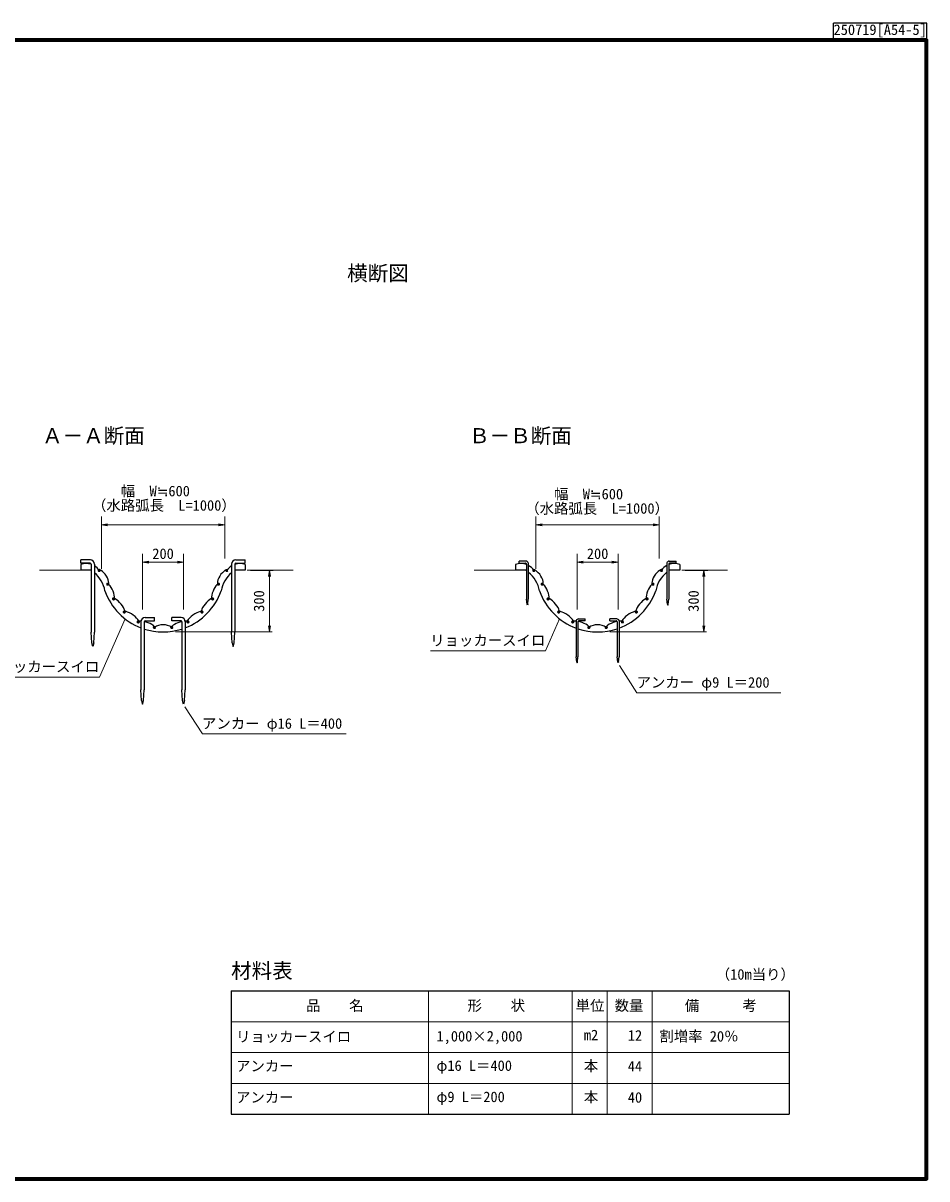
# Model space of a CAD drawing. Units: millimetres, scale not verified. Extents: x 200 to 8201, y 200 to 5823.
# Drawn here: x 3803 to 8201, y 200 to 5823 of the extents above; entities that cross this region are included whole.
import ezdxf
from ezdxf.enums import TextEntityAlignment as Align

# ---------------------------------------------------------------- set-up
doc = ezdxf.new("R2010")
doc.units = ezdxf.units.MM
doc.header["$LTSCALE"] = 20
for name, color, linetype, lineweight in [('C-DOC', 3, 'Continuous', 25), ('C-MTR-FRAM', 5, 'Continuous', 25), ('C-MTR-LINE', 5, 'Continuous', 13), ('C-STR', 7, 'Continuous', 25), ('C-STR-DIM', 1, 'Continuous', 13), ('C-STR-HTXT', 1, 'Continuous', 13), ('C-TTL', 7, 'Continuous', 25), ('C-TTL-FRAM', 6, 'Continuous', 50)]:
    doc.layers.add(name, color=color, linetype=linetype, lineweight=lineweight)
for name, color, linetype in [('C-MTR', 5, 'Continuous'), ('C-MTR-TXT', 5, 'Continuous'), ('C-TTL-TXT', 7, 'Continuous')]:
    doc.layers.add(name, color=color, linetype=linetype)
doc.styles.add('ＭＳ ゴシック', font='')
doc.styles.get('ＭＳ ゴシック').set_extended_font_data('MS Gothic')

msp = doc.modelspace()

# ---------------------------------------------------------------- linework, layer by layer
at = {"layer": 'C-DOC'}
msp.add_line((7746.27, 5747.92), (7746.27, 5822.92), dxfattribs=at)
msp.add_lwpolyline([(7746.27, 5747.92), (8201.27, 5747.92), (8201.27, 5822.92), (7746.27, 5822.92)], dxfattribs=at)
at = {"layer": 'C-MTR-FRAM'}
for p, q in [((4814.98, 1114.1), (7531.16, 1114.1)), ((4814.98, 1114.1), (4814.98, 514.1)), ((7531.16, 1114.1), (7531.16, 514.1)), ((4814.98, 514.1), (7531.16, 514.1))]:
    msp.add_line(p, q, dxfattribs=at)
at = {"layer": 'C-MTR-LINE'}
for p, q in [((5774.98, 1114.1), (5774.98, 514.1)), ((6474.98, 1114.1), (6474.98, 514.1)), ((6644.98, 1114.1), (6644.98, 514.1)), ((6864.98, 1114.1), (6864.98, 514.1)), ((4814.98, 964.1), (7531.16, 964.1)), ((4814.98, 814.1), (7531.16, 814.1)), ((4814.98, 664.1), (7531.16, 664.1))]:
    msp.add_line(p, q, dxfattribs=at)
at = {"layer": 'C-STR'}
for p, q in [((4130.02, 3211.7), (4084.1, 3211.7)), ((4084.1, 3195.7), (4084.1, 3211.7)), ((4837.59, 3211.7), (4883.51, 3211.7)), ((4883.51, 3195.7), (4883.51, 3211.7)), ((6249.91, 3205.31), (6216.97, 3205.31)), ((6216.97, 3195.7), (6216.97, 3205.31)), ((6947.35, 3205.31), (6980.3, 3205.31)), ((6980.3, 3195.7), (6980.3, 3205.31)), ((4129.55, 3195.7), (4084.1, 3195.7)), ((4134.1, 3190.72), (4134.1, 2860)), ((4134.1, 3185.01), (4134.1, 3022.15)), ((4150.1, 3190.72), (4150.1, 3022.15)), ((4150.1, 3190.72), (4150.1, 2860)), ((4150.1, 3190.72), (4150.1, 2990.72)), ((4817.51, 3190.72), (4817.51, 3022.15)), ((4817.51, 3190.72), (4817.51, 2860)), ((4817.51, 3190.72), (4817.51, 2990.72)), ((4833.51, 3190.72), (4833.51, 2860)), ((4833.51, 3185.01), (4833.51, 3022.15)), ((4838.06, 3195.7), (4883.51, 3195.7)), ((6216.97, 3195.7), (6247.03, 3195.7)), ((6252.43, 3190.72), (6252.43, 3020.72)), ((6261.43, 3196.43), (6261.43, 3020.72)), ((6935.83, 3196.43), (6935.83, 3020.72)), ((6944.83, 3190.72), (6944.83, 3020.72)), ((6980.3, 3195.7), (6950.24, 3195.7)), ((6255.43, 2995.72), (6252.43, 3020.72)), ((6255.43, 2995.72), (6252.43, 3020.72)), ((6256.93, 2990.72), (6255.43, 2995.72)), ((6256.93, 2990.72), (6255.43, 2995.72)), ((6258.43, 2995.72), (6256.93, 2990.72)), ((6258.43, 2995.72), (6256.93, 2990.72)), ((6258.43, 2995.72), (6261.43, 3020.72)), ((6258.43, 2995.72), (6261.43, 3020.72)), ((6938.83, 2995.72), (6935.83, 3020.72)), ((6938.83, 2995.72), (6935.83, 3020.72)), ((6938.83, 2995.72), (6940.33, 2990.72)), ((6938.83, 2995.72), (6940.33, 2990.72)), ((6940.33, 2990.72), (6941.83, 2995.72)), ((6940.33, 2990.72), (6941.83, 2995.72)), ((6941.83, 2995.72), (6944.83, 3020.72)), ((6941.83, 2995.72), (6944.83, 3020.72)), ((4395.89, 2930.9), (4441.8, 2930.9)), ((4441.8, 2914.9), (4441.8, 2930.9)), ((4571.72, 2930.9), (4525.8, 2930.9)), ((4525.8, 2914.9), (4525.8, 2930.9)), ((6505.65, 2924.52), (6538.6, 2924.52)), ((6538.6, 2914.9), (6538.6, 2924.52)), ((6691.61, 2924.52), (6658.67, 2924.52)), ((6658.67, 2914.9), (6658.67, 2924.52)), ((4375.8, 2909.92), (4375.8, 2741.35)), ((4375.8, 2909.92), (4375.8, 2579.2)), ((4375.8, 2909.92), (4375.8, 2709.92)), ((4391.8, 2909.92), (4391.8, 2579.2)), ((4391.8, 2904.21), (4391.8, 2741.35)), ((4396.36, 2914.9), (4441.8, 2914.9)), ((4571.25, 2914.9), (4525.8, 2914.9)), ((4575.8, 2909.92), (4575.8, 2579.2)), ((4575.8, 2904.21), (4575.8, 2741.35)), ((4591.8, 2909.92), (4591.8, 2741.35)), ((4591.8, 2909.92), (4591.8, 2579.2)), ((4591.8, 2909.92), (4591.8, 2709.92)), ((6494.13, 2915.63), (6494.13, 2739.92)), ((6503.13, 2909.92), (6503.13, 2739.92)), ((6538.6, 2914.9), (6508.54, 2914.9)), ((6658.67, 2914.9), (6688.73, 2914.9)), ((6694.13, 2909.92), (6694.13, 2739.92)), ((6703.13, 2915.63), (6703.13, 2739.92)), ((4137.1, 2807.38), (4134.1, 2860)), ((4147.1, 2807.38), (4150.1, 2860)), ((4820.51, 2807.38), (4817.51, 2860)), ((4830.51, 2807.38), (4833.51, 2860)), ((4142.1, 2790.72), (4137.1, 2807.38)), ((4147.1, 2807.38), (4142.1, 2790.72)), ((4820.51, 2807.38), (4825.51, 2790.72)), ((4825.51, 2790.72), (4830.51, 2807.38)), ((6497.13, 2714.92), (6494.13, 2739.92)), ((6497.13, 2714.92), (6494.13, 2739.92)), ((6497.13, 2714.92), (6498.63, 2709.92)), ((6497.13, 2714.92), (6498.63, 2709.92)), ((6498.63, 2709.92), (6500.13, 2714.92)), ((6498.63, 2709.92), (6500.13, 2714.92)), ((6500.13, 2714.92), (6503.13, 2739.92)), ((6500.13, 2714.92), (6503.13, 2739.92)), ((6697.13, 2714.92), (6694.13, 2739.92)), ((6697.13, 2714.92), (6694.13, 2739.92)), ((6698.63, 2709.92), (6697.13, 2714.92)), ((6698.63, 2709.92), (6697.13, 2714.92)), ((6700.13, 2714.92), (6698.63, 2709.92)), ((6700.13, 2714.92), (6698.63, 2709.92)), ((6700.13, 2714.92), (6703.13, 2739.92)), ((6700.13, 2714.92), (6703.13, 2739.92)), ((4378.8, 2526.59), (4375.8, 2579.2)), ((4388.8, 2526.59), (4391.8, 2579.2)), ((4578.8, 2526.59), (4575.8, 2579.2)), ((4588.8, 2526.59), (4591.8, 2579.2)), ((4378.8, 2526.59), (4383.8, 2509.92)), ((4383.8, 2509.92), (4388.8, 2526.59)), ((4583.8, 2509.92), (4578.8, 2526.59)), ((4588.8, 2526.59), (4583.8, 2509.92))]:
    msp.add_line(p, q, dxfattribs=at)
for centre, radius, start, end in [((4129.1, 3190.72), 21, 0, 87.50607), ((4838.51, 3190.72), 21, 92.49393, 180), ((6249.75, 3193.2), 12.12, 15.47911, 89.25442), ((6947.51, 3193.2), 12.12, 90.74558, 164.52089), ((4109.73, 3116.87), 76.93, 71.73652, 109.69616), ((4129.1, 3190.72), 5, 0, 84.88767), ((4109.73, 3116.87), 76.93, 34.16852, 58.34932), ((4857.88, 3116.87), 76.93, 121.65068, 145.83148), ((4838.51, 3190.72), 5, 95.11233, 180), ((4857.88, 3116.87), 76.93, 70.30384, 108.46766), ((6224.56, 3116.87), 76.93, 68.76078, 109.69616), ((6247.43, 3190.72), 5, 0, 94.67596), ((6224.56, 3116.87), 76.93, 34.16852, 61.36385), ((6972.7, 3116.87), 76.93, 118.63615, 145.83148), ((6949.83, 3190.72), 5, 85.32404, 180), ((6972.7, 3116.87), 76.93, 70.30384, 111.23922), ((4483.8, 3160.72), 300, 199.47122, 248.8998), ((4483.8, 3160.72), 300, 291.1002, 340.52878), ((6598.63, 3160.72), 300, 199.47122, 249.61459), ((6598.63, 3160.72), 300, 290.38541, 340.52878), ((4396.8, 2909.92), 21, 92.49393, 180), ((4570.8, 2909.92), 21, 0, 87.50607), ((6505.81, 2912.4), 12.12, 90.74558, 164.52089), ((6691.46, 2912.4), 12.12, 15.47911, 89.25442), ((4396.8, 2909.92), 5, 95.11233, 180), ((4483.8, 3160.72), 300, 252.14154, 287.85846), ((4483.8, 2821.22), 74.92, 55.64679, 124.35321), ((4570.8, 2909.92), 5, 0, 84.88767), ((6508.13, 2909.92), 5, 85.32404, 180), ((6598.63, 3160.72), 300, 251.43784, 288.56216), ((6598.63, 2821.22), 74.92, 55.64679, 124.35321), ((6689.13, 2909.92), 5, 0, 94.67596)]:
    msp.add_arc(centre, radius, start, end, dxfattribs=at)
for centre, major_axis, ratio, start_param, end_param in [((4194.75, 3127.05), (21.36, -33.03), 0.356333, 6.1580427, 9.424778), ((4772.86, 3127.05), (-21.36, -33.03), 0.356333, 3.1415927, 6.4083279), ((6309.57, 3127.05), (21.36, -33.03), 0.356333, 6.1580427, 9.424778), ((6887.69, 3127.05), (-21.36, -33.03), 0.356333, 3.1415927, 6.4083279), ((4229.55, 3057.65), (15.08, -35.67), 0.283819, 6.1349978, 9.424778), ((4738.06, 3057.65), (-15.08, -35.67), 0.283819, 3.1415927, 6.4313728), ((6344.38, 3057.65), (15.08, -35.67), 0.283819, 6.1349978, 9.424778), ((6852.89, 3057.65), (-15.08, -35.67), 0.283819, 3.1415927, 6.4313728), ((4269.29, 2990.06), (26.32, -31.68), 0.296951, 6.2141268, 9.424778), ((4698.32, 2990.06), (-26.32, -31.68), 0.296951, 3.1415927, 6.3522438), ((6384.11, 2990.06), (26.32, -31.68), 0.296951, 6.2141268, 9.424778), ((6813.15, 2990.06), (-26.32, -31.68), 0.296951, 3.1415927, 6.3522438), ((4329.54, 2934.5), (34.65, -23.41), 0.284392, 6.1259548, 9.424778), ((4638.07, 2934.5), (-34.65, -23.41), 0.284392, 3.1415927, 6.4404158), ((6444.37, 2934.5), (34.65, -23.41), 0.284392, 6.1259548, 9.424778), ((6752.9, 2934.5), (-34.65, -23.41), 0.284392, 3.1415927, 6.4404158), ((4402.22, 2896.69), (39.5, -13.15), 0.266858, 2.3781706, 3.1415927), ((4402.22, 2896.69), (39.5, -13.15), 0.266858, 6.2384497, 8.2046502), ((4565.39, 2896.69), (-39.5, -13.15), 0.266858, 4.3617204, 6.327921), ((4565.39, 2896.69), (-39.5, -13.15), 0.266858, 3.1415927, 3.9050147), ((6517.05, 2896.69), (39.5, -13.15), 0.266858, 2.2932389, 3.1415927), ((6517.05, 2896.69), (39.5, -13.15), 0.266858, 6.2384497, 8.2912096), ((6680.22, 2896.69), (-39.5, -13.15), 0.266858, 4.275161, 6.327921), ((6680.22, 2896.69), (-39.5, -13.15), 0.266858, 3.1415927, 4.0076736)]:
    msp.add_ellipse(centre, major_axis=major_axis, ratio=ratio, start_param=start_param, end_param=end_param, dxfattribs=at)
at = {"layer": 'C-STR-DIM'}
for p, q in [((4183.8, 3168.14), (4183.8, 3422.67)), ((4183.8, 3382.67), (4783.8, 3382.67)), ((4783.8, 3218.14), (4783.8, 3422.67)), ((6298.63, 3168.14), (6298.63, 3422.67)), ((6298.63, 3382.67), (6898.63, 3382.67)), ((6898.63, 3218.14), (6898.63, 3422.67))]:
    msp.add_line(p, q, dxfattribs=at)
at = {"layer": 'C-STR-DIM', "color": 5, "lineweight": 18}
for p, q in [((3882.64, 3160.72), (4083.8, 3160.72)), ((4893.8, 3160.72), (5116.77, 3160.72)), ((5997.47, 3160.72), (6198.63, 3160.72)), ((7008.63, 3160.72), (7231.6, 3160.72))]:
    msp.add_line(p, q, dxfattribs=at)
at = {"layer": 'C-STR-DIM', "lineweight": 18}
for p, q in [((5001.45, 2860.72), (5001.45, 3160.72)), ((7116.27, 2860.72), (7116.27, 3160.72)), ((4543.8, 2860.72), (5014, 2860.72)), ((6658.63, 2860.72), (7128.83, 2860.72))]:
    msp.add_line(p, q, dxfattribs=at)
at = {"layer": 'C-STR-DIM'}
for points in [[(4213.8, 3387.67), (4183.8, 3382.67), (4213.8, 3377.67)], [(4753.8, 3377.67), (4783.8, 3382.67), (4753.8, 3387.67)], [(6328.63, 3387.67), (6298.63, 3382.67), (6328.63, 3377.67)], [(6868.63, 3377.67), (6898.63, 3382.67), (6868.63, 3387.67)]]:
    msp.add_lwpolyline(points, dxfattribs=at)
at = {"layer": 'C-STR-DIM', "lineweight": 18}
for points in [[(5006.45, 3130.72), (5001.45, 3160.72), (4996.45, 3130.72)], [(7121.27, 3130.72), (7116.27, 3160.72), (7111.27, 3130.72)], [(4996.45, 2890.72), (5001.45, 2860.72), (5006.45, 2890.72)], [(7111.27, 2890.72), (7116.27, 2860.72), (7121.27, 2890.72)]]:
    msp.add_lwpolyline(points, dxfattribs=at)
at = {"layer": 'C-STR-HTXT'}
for p, q in [((4299, 2924.4), (4174.75, 2641.2)), ((6413.83, 2924.4), (6345.63, 2768.95)), ((5785.63, 2768.95), (6345.63, 2768.95)), ((6705.28, 2696.98), (6789.84, 2564.69)), ((3614.75, 2641.2), (4174.75, 2641.2)), ((6789.84, 2564.69), (7489.84, 2564.69)), ((4590.45, 2496.98), (4675.01, 2364.69)), ((4675.01, 2364.69), (5375.01, 2364.69))]:
    msp.add_line(p, q, dxfattribs=at)
at = {"layer": 'C-TTL'}
for p, q in [((4133.8, 3160.72), (4083.8, 3160.72)), ((4883.8, 3160.72), (4833.8, 3160.72)), ((6248.63, 3160.72), (6198.63, 3160.72)), ((6998.63, 3160.72), (6948.63, 3160.72))]:
    msp.add_line(p, q, dxfattribs=at)
at = {"layer": 'C-TTL', "color": 2, "lineweight": 70}
msp.add_lwpolyline([(200, 200), (8200, 200), (8200, 5740), (200, 5740)], close=True, dxfattribs=at)
at = {"layer": 'C-TTL'}
for centre, start, end in [((6168.17, 3034.13), 55.82108, 57.55787), ((6168.17, 3034.13), 10.21061, 51.55383), ((7029.1, 3034.13), 128.44617, 169.78939), ((7029.1, 3034.13), 122.44213, 124.17892), ((4053.34, 3034.13), 10.21061, 49.82589), ((4914.27, 3034.13), 130.17411, 169.78939)]:
    msp.add_arc(centre, 150, start, end, dxfattribs=at)
at = {"layer": 'C-TTL-FRAM', "color": 1, "lineweight": 13}
for p, q in [((4383.8, 2969.92), (4383.8, 3240.64)), ((4583.8, 2969.92), (4583.8, 3240.64)), ((6498.63, 2969.92), (6498.63, 3240.64)), ((6698.63, 2969.92), (6698.63, 3240.64)), ((4383.8, 3200.64), (4583.8, 3200.64)), ((6498.63, 3200.64), (6698.63, 3200.64))]:
    msp.add_line(p, q, dxfattribs=at)
at = {"layer": 'C-TTL-FRAM', "color": 7, "lineweight": 25}
for p, q in [((4083.8, 3189.3), (4083.8, 3160.72)), ((4883.8, 3189.3), (4883.8, 3160.72)), ((6198.63, 3189.3), (6198.63, 3160.72)), ((6998.63, 3189.3), (6998.63, 3160.72))]:
    msp.add_line(p, q, dxfattribs=at)
at = {"layer": 'C-TTL-FRAM', "color": 1, "lineweight": 25}
for p, q in [((4909.63, 3160.72), (5019.63, 3160.72)), ((7024.46, 3160.72), (7134.46, 3160.72))]:
    msp.add_line(p, q, dxfattribs=at)
at = {"layer": 'C-TTL-FRAM', "color": 1, "lineweight": 13}
for points in [[(4413.8, 3205.64), (4383.8, 3200.64), (4413.8, 3195.64)], [(4553.8, 3195.64), (4583.8, 3200.64), (4553.8, 3205.64)], [(6528.63, 3205.64), (6498.63, 3200.64), (6528.63, 3195.64)], [(6668.63, 3195.64), (6698.63, 3200.64), (6668.63, 3205.64)]]:
    msp.add_lwpolyline(points, dxfattribs=at)
at = {"layer": 'C-TTL-FRAM'}
for centre in [(4173.39, 3160.08), (4794.22, 3160.08), (6288.22, 3160.08), (6909.05, 3160.08), (4214.47, 3093.33), (4753.14, 3093.33), (6329.3, 3093.33), (6867.97, 3093.33), (4242.97, 3021.74), (4724.64, 3021.74), (6357.8, 3021.74), (6839.47, 3021.74), (4294.89, 2957.91), (4672.72, 2957.91), (6409.72, 2957.91), (6787.54, 2957.91), (4362.72, 2909.84), (4441.53, 2883.08), (4526.08, 2883.08), (4604.89, 2909.84), (6477.55, 2909.84), (6556.36, 2883.08), (6640.91, 2883.08), (6719.72, 2909.84)]:
    msp.add_circle(centre, 1, dxfattribs=at)

# ---------------------------------------------------------------- texts
at = {"layer": 'C-DOC', "style": 'ＭＳ ゴシック'}
msp.add_text('250719[A54-5]', height=51.32, dxfattribs=at).set_placement((7747.03, 5749.92), align=Align.BOTTOM_LEFT)
at = {"layer": 'C-MTR', "style": 'ＭＳ ゴシック'}
msp.add_text('材料表', height=73.31, dxfattribs=at).set_placement((4814.98, 1154.1), align=Align.BOTTOM_LEFT)
at = {"layer": 'C-MTR-TXT', "style": 'ＭＳ ゴシック'}
for s, p in [('（10m当り）', (7173.92, 1154.1)), ('\u3000品\u3000\u3000名\u3000', (5109.64, 1002.09)), ('\u3000形\u3000\u3000状\u3000', (5895.62, 1002.09)), ('単位', (6491.86, 1002.09)), ('数量', (6681.62, 1002.09)), ('\u3000備\u3000\u3000\u3000考\u3000', (6953.19, 1002.09)), ('リョッカースイロ', (4839.04, 851.09)), ('1,000×2,000', (5814.48, 853.09)), ('割増率 20％', (6899.54, 852.86)), ('アンカー', (4839.04, 708.09)), ('φ16 L＝400', (5814.48, 710.09)), ('アンカー', (4839.04, 556.09)), ('φ9 L＝200', (5814.48, 558.09))]:
    msp.add_text(s, height=51.32, dxfattribs=at).set_placement(p, align=Align.BOTTOM_LEFT)
for s, p in [('m2', (6566.72, 859.09)), ('本', (6566.72, 709.09)), ('本', (6566.72, 557.09))]:
    msp.add_text(s, height=51.32, dxfattribs=at).set_placement(p, align=Align.BOTTOM_CENTER)
for s, p in [('12', (6815.5, 857.07)), ('44', (6815.5, 707.37)), ('40', (6815.5, 555.37))]:
    msp.add_text(s, height=51.32, dxfattribs=at).set_placement(p, align=Align.BOTTOM_RIGHT)
at = {"layer": 'C-STR-DIM', "color": 7, "style": 'ＭＳ ゴシック'}
for s, p in [('\u3000\u3000幅\u3000W≒600', (4138.04, 3572.3)), ('\u3000\u3000幅\u3000W≒600', (6246.46, 3557.53)), ('（水路弧長\u3000L=1000）', (4138.04, 3502.3)), ('（水路弧長\u3000L=1000）', (6246.46, 3487.53))]:
    msp.add_text(s, height=51.32, dxfattribs=at).set_placement(p, align=Align.TOP_LEFT)
for p in [(4991.47, 3011.38), (7106.3, 3011.38)]:
    msp.add_text('300', height=51.32, rotation=90, dxfattribs=at).set_placement(p, align=Align.BOTTOM_CENTER)
at = {"layer": 'C-STR-HTXT', "color": 7, "style": 'ＭＳ ゴシック'}
for s, p in [('リョッカースイロ', (5783.98, 2778.81)), ('リョッカースイロ', (3613.11, 2651.06)), ('アンカー φ9 L＝200', (6788.19, 2574.55)), ('アンカー φ16 L＝400', (4673.36, 2374.55))]:
    msp.add_text(s, height=51.32, dxfattribs=at).set_placement(p, align=Align.BOTTOM_LEFT)
at = {"layer": 'C-TTL-FRAM', "color": 7, "style": 'ＭＳ ゴシック'}
for p in [(4483.8, 3200.64), (6598.63, 3200.64)]:
    msp.add_text('200', height=51.32, dxfattribs=at).set_placement(p, align=Align.BOTTOM_CENTER)
at = {"layer": 'C-TTL-TXT', "style": 'ＭＳ ゴシック'}
for s, p in [('横断図', (5379.6, 4606.38)), ('Ａ－Ａ断面', (3895.17, 3815.66)), ('Ｂ－Ｂ断面', (5973.19, 3815.66))]:
    msp.add_text(s, height=73.31, dxfattribs=at).set_placement(p, align=Align.MIDDLE_LEFT)

doc.saveas('drawing.dxf')
